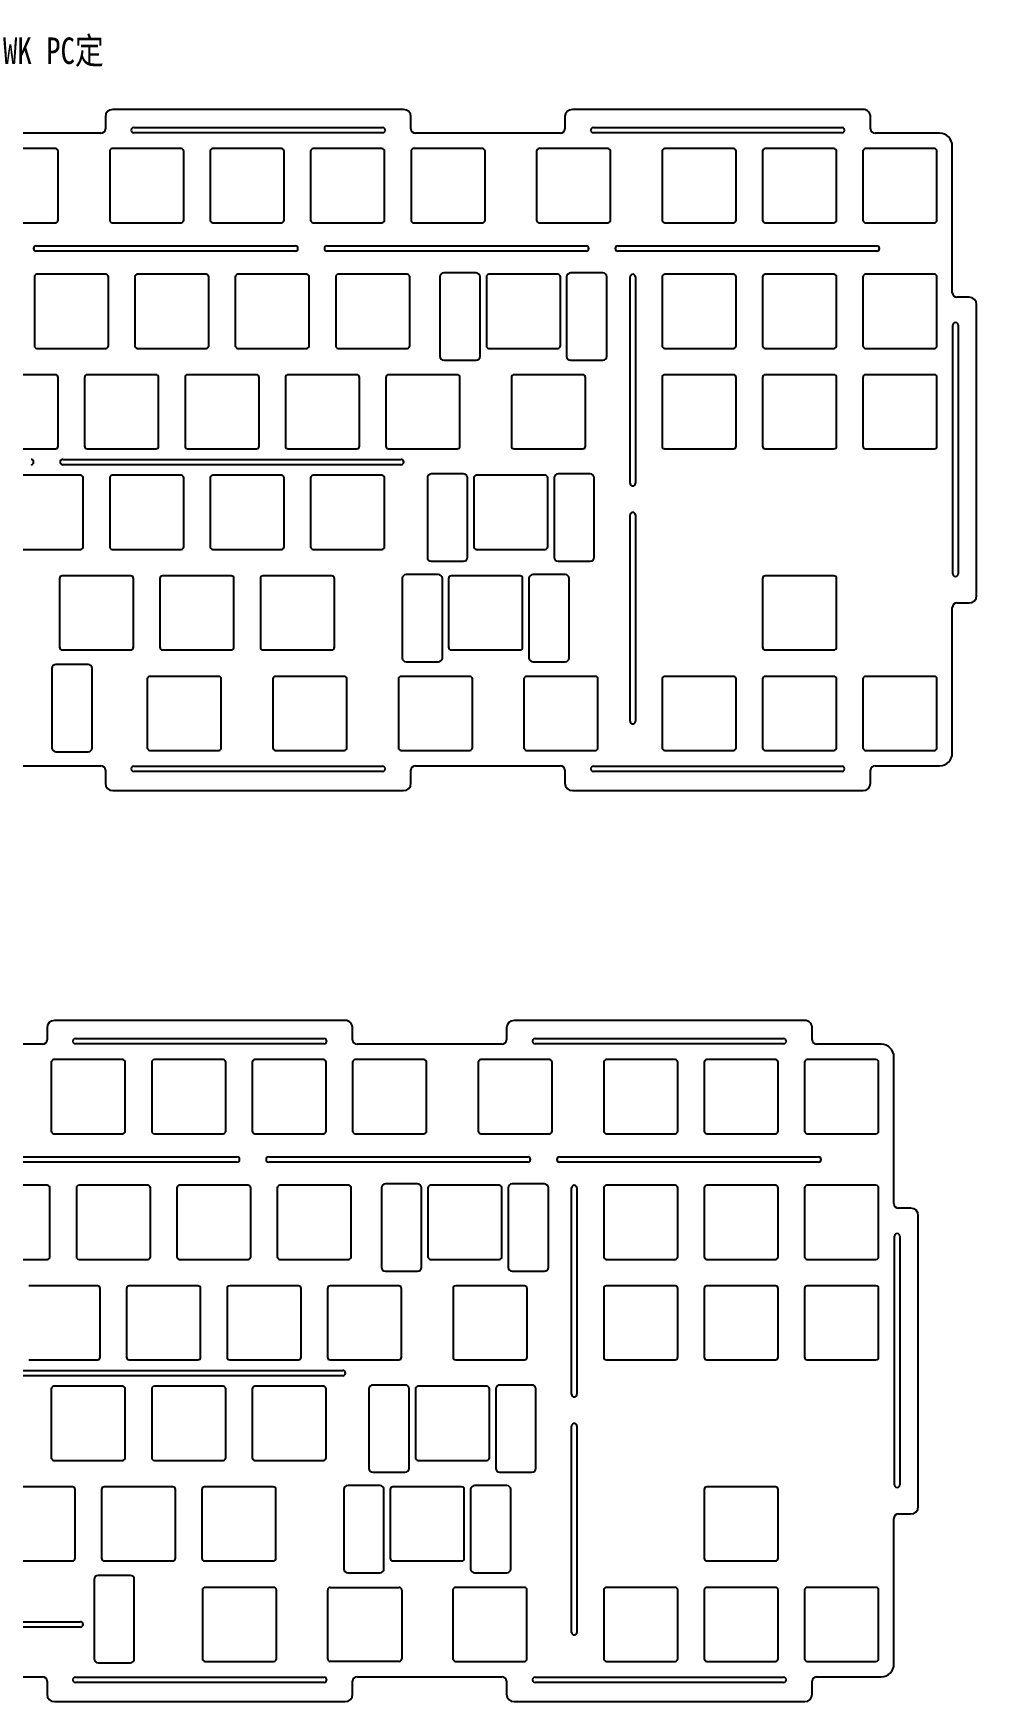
# Model space of a CAD drawing. Header units: inches. Extents: x 750 to 1517, y 67 to 386.
# Drawn here: x 1338.1 to 1516.5, y 70.4 to 385.7 of the extents above; entities that cross this region are included whole.
import ezdxf

# ---------------------------------------------------------------- set-up
doc = ezdxf.new("R2010")
doc.units = ezdxf.units.IN
doc.header["$LTSCALE"] = 1.21
doc.header["$MEASUREMENT"] = 0
doc.layers.get('0').update_dxf_attribs({"linetype": 'CONTINUOUS'})
doc.styles.get("Standard").update_dxf_attribs({"font": 'txt', "width": 0.8})

msp = doc.modelspace()

# ---------------------------------------------------------------- linework, layer by layer
at = {"color": 7, "linetype": 'Continuous'}
for p, q in [((1351.7, 369.96), (1351.7, 367.71)), ((1408.1, 371.36), (1353.1, 371.36)), ((1409.5, 367.71), (1409.5, 369.96)), ((1438.64, 369.96), (1438.64, 367.71)), ((1495.04, 371.36), (1440.04, 371.36)), ((1496.44, 367.71), (1496.44, 369.8)), ((1350.85, 366.86), (1325.42, 366.86)), ((1357.1, 367.96), (1404.1, 367.96)), ((1404.1, 366.96), (1357.1, 366.96)), ((1437.79, 366.86), (1410.35, 366.86)), ((1444.04, 367.96), (1491.04, 367.96)), ((1491.04, 366.96), (1444.04, 366.96)), ((1509.51, 366.86), (1497.29, 366.86)), ((1342.26, 363.96), (1329.26, 363.96)), ((1342.76, 350.46), (1342.76, 363.46)), ((1352.51, 363.46), (1352.51, 350.46)), ((1366.01, 363.96), (1353.01, 363.96)), ((1366.51, 350.46), (1366.51, 363.46)), ((1371.51, 363.46), (1371.51, 350.46)), ((1385.01, 363.96), (1372.01, 363.96)), ((1385.51, 350.46), (1385.51, 363.46)), ((1390.51, 363.46), (1390.51, 350.46)), ((1404.01, 363.96), (1391.01, 363.96)), ((1404.51, 350.46), (1404.51, 363.46)), ((1409.51, 363.46), (1409.51, 350.46)), ((1423.01, 363.96), (1410.01, 363.96)), ((1423.51, 350.46), (1423.51, 363.46)), ((1433.26, 363.46), (1433.26, 350.46)), ((1446.76, 363.96), (1433.76, 363.96)), ((1447.26, 350.46), (1447.26, 363.46)), ((1457.01, 363.46), (1457.01, 350.46)), ((1470.51, 363.96), (1457.51, 363.96)), ((1471.01, 350.46), (1471.01, 363.46)), ((1476.01, 363.46), (1476.01, 350.46)), ((1489.51, 363.96), (1476.51, 363.96)), ((1490.01, 350.46), (1490.01, 363.46)), ((1495.01, 363.46), (1495.01, 350.46)), ((1508.51, 363.96), (1495.51, 363.96)), ((1509.01, 350.46), (1509.01, 363.46)), ((1511.91, 336.73), (1511.91, 364.46)), ((1329.26, 349.96), (1342.26, 349.96)), ((1353.01, 349.96), (1366.01, 349.96)), ((1372.01, 349.96), (1385.01, 349.96)), ((1391.01, 349.96), (1404.01, 349.96)), ((1410.01, 349.96), (1423.01, 349.96)), ((1433.76, 349.96), (1446.76, 349.96)), ((1457.51, 349.96), (1470.51, 349.96)), ((1476.51, 349.96), (1489.51, 349.96)), ((1495.51, 349.96), (1508.51, 349.96)), ((1338.63, 345.58), (1387.63, 345.58)), ((1387.63, 344.58), (1338.63, 344.58)), ((1393.63, 345.58), (1442.63, 345.58)), ((1442.63, 344.58), (1393.63, 344.58)), ((1448.63, 345.58), (1497.63, 345.58)), ((1497.63, 344.58), (1448.63, 344.58)), ((1338.26, 339.71), (1338.26, 326.71)), ((1351.76, 340.21), (1338.76, 340.21)), ((1352.26, 326.71), (1352.26, 339.71)), ((1357.26, 339.71), (1357.26, 326.71)), ((1370.76, 340.21), (1357.76, 340.21)), ((1371.26, 326.71), (1371.26, 339.71)), ((1376.26, 339.71), (1376.26, 326.71)), ((1389.76, 340.21), (1376.76, 340.21)), ((1390.26, 326.71), (1390.26, 339.71)), ((1395.26, 339.71), (1395.26, 326.71)), ((1408.76, 340.21), (1395.76, 340.21)), ((1409.26, 326.71), (1409.26, 339.71)), ((1414.97, 339.71), (1414.97, 324.71)), ((1421.82, 340.46), (1415.72, 340.46)), ((1422.57, 324.71), (1422.57, 339.71)), ((1423.76, 339.71), (1423.76, 326.71)), ((1437.26, 340.21), (1424.26, 340.21)), ((1437.76, 326.71), (1437.76, 339.71)), ((1438.94, 339.71), (1438.94, 324.71)), ((1445.79, 340.46), (1439.69, 340.46)), ((1446.54, 324.71), (1446.54, 339.71)), ((1450.95, 300.71), (1450.95, 339.71)), ((1451.95, 339.71), (1451.95, 300.71)), ((1457.01, 339.71), (1457.01, 326.71)), ((1470.51, 340.21), (1457.51, 340.21)), ((1471.01, 326.71), (1471.01, 339.71)), ((1476.01, 339.71), (1476.01, 326.71)), ((1489.51, 340.21), (1476.51, 340.21)), ((1490.01, 326.71), (1490.01, 339.71)), ((1495.01, 339.71), (1495.01, 326.71)), ((1508.51, 340.21), (1495.51, 340.21)), ((1509.01, 326.71), (1509.01, 339.71)), ((1515.11, 335.88), (1512.76, 335.88)), ((1516.51, 279.48), (1516.51, 334.48)), ((1512.01, 283.58), (1512.01, 330.58)), ((1513.01, 330.58), (1513.01, 283.58)), ((1338.76, 326.21), (1351.76, 326.21)), ((1357.76, 326.21), (1370.76, 326.21)), ((1376.76, 326.21), (1389.76, 326.21)), ((1395.76, 326.21), (1408.76, 326.21)), ((1424.26, 326.21), (1437.26, 326.21)), ((1457.51, 326.21), (1470.51, 326.21)), ((1476.51, 326.21), (1489.51, 326.21)), ((1495.51, 326.21), (1508.51, 326.21)), ((1415.72, 323.96), (1421.82, 323.96)), ((1439.69, 323.96), (1445.79, 323.96)), ((1342.26, 321.21), (1329.26, 321.21)), ((1342.76, 307.71), (1342.76, 320.71)), ((1347.76, 320.71), (1347.76, 307.71)), ((1361.26, 321.21), (1348.26, 321.21)), ((1361.76, 307.71), (1361.76, 320.71)), ((1366.76, 320.71), (1366.76, 307.71)), ((1380.26, 321.21), (1367.26, 321.21)), ((1380.76, 307.71), (1380.76, 320.71)), ((1385.76, 320.71), (1385.76, 307.71)), ((1399.26, 321.21), (1386.26, 321.21)), ((1399.76, 307.71), (1399.76, 320.71)), ((1404.76, 320.71), (1404.76, 307.71)), ((1418.26, 321.21), (1405.26, 321.21)), ((1418.76, 307.71), (1418.76, 320.71)), ((1428.51, 320.71), (1428.51, 307.71)), ((1442.01, 321.21), (1429.01, 321.21)), ((1442.51, 307.71), (1442.51, 320.71)), ((1457.01, 320.71), (1457.01, 307.71)), ((1470.51, 321.21), (1457.51, 321.21)), ((1471.01, 307.71), (1471.01, 320.71)), ((1476.01, 320.71), (1476.01, 307.71)), ((1489.51, 321.21), (1476.51, 321.21)), ((1490.01, 307.71), (1490.01, 320.71)), ((1495.01, 320.71), (1495.01, 307.71)), ((1508.51, 321.21), (1495.51, 321.21)), ((1509.01, 307.71), (1509.01, 320.71)), ((1329.26, 307.21), (1342.26, 307.21)), ((1348.26, 307.21), (1361.26, 307.21)), ((1367.26, 307.21), (1380.26, 307.21)), ((1386.26, 307.21), (1399.26, 307.21)), ((1405.26, 307.21), (1418.26, 307.21)), ((1429.01, 307.21), (1442.01, 307.21)), ((1457.51, 307.21), (1470.51, 307.21)), ((1476.51, 307.21), (1489.51, 307.21)), ((1495.51, 307.21), (1508.51, 307.21)), ((1343.63, 305.21), (1407.63, 305.21)), ((1407.63, 304.21), (1343.63, 304.21)), ((1347.01, 302.21), (1334.01, 302.21)), ((1347.51, 288.71), (1347.51, 301.71)), ((1352.51, 301.71), (1352.51, 288.71)), ((1366.01, 302.21), (1353.01, 302.21)), ((1366.51, 288.71), (1366.51, 301.71)), ((1371.51, 301.71), (1371.51, 288.71)), ((1385.01, 302.21), (1372.01, 302.21)), ((1385.51, 288.71), (1385.51, 301.71)), ((1390.51, 301.71), (1390.51, 288.71)), ((1404.01, 302.21), (1391.01, 302.21)), ((1404.51, 288.71), (1404.51, 301.71)), ((1412.6, 301.71), (1412.6, 286.71)), ((1419.45, 302.46), (1413.35, 302.46)), ((1420.2, 286.71), (1420.2, 301.71)), ((1421.38, 301.71), (1421.38, 288.71)), ((1434.88, 302.21), (1421.88, 302.21)), ((1435.38, 288.71), (1435.38, 301.71)), ((1436.57, 301.71), (1436.57, 286.71)), ((1443.42, 302.46), (1437.32, 302.46)), ((1444.17, 286.71), (1444.17, 301.71)), ((1450.95, 255.71), (1450.95, 294.71)), ((1451.95, 294.71), (1451.95, 255.71)), ((1334.01, 288.21), (1347.01, 288.21)), ((1353.01, 288.21), (1366.01, 288.21)), ((1372.01, 288.21), (1385.01, 288.21)), ((1391.01, 288.21), (1404.01, 288.21)), ((1421.88, 288.21), (1434.88, 288.21)), ((1413.35, 285.96), (1419.45, 285.96)), ((1437.32, 285.96), (1443.42, 285.96)), ((1343.01, 282.71), (1343.01, 269.71)), ((1356.51, 283.21), (1343.51, 283.21)), ((1357.01, 269.71), (1357.01, 282.71)), ((1362.01, 282.71), (1362.01, 269.71)), ((1375.51, 283.21), (1362.51, 283.21)), ((1376.01, 269.71), (1376.01, 282.71)), ((1381.01, 282.71), (1381.01, 269.71)), ((1394.51, 283.21), (1381.51, 283.21)), ((1395.01, 269.71), (1395.01, 282.71)), ((1407.85, 282.71), (1407.85, 267.71)), ((1414.7, 283.46), (1408.6, 283.46)), ((1415.45, 267.71), (1415.45, 282.71)), ((1416.63, 282.71), (1416.63, 269.71)), ((1430.13, 283.21), (1417.13, 283.21)), ((1430.63, 269.71), (1430.63, 282.71)), ((1431.82, 282.71), (1431.82, 267.71)), ((1438.67, 283.46), (1432.57, 283.46)), ((1439.42, 267.71), (1439.42, 282.71)), ((1476.01, 282.71), (1476.01, 269.71)), ((1489.51, 283.21), (1476.51, 283.21)), ((1490.01, 269.71), (1490.01, 282.71)), ((1512.76, 278.08), (1515.11, 278.08)), ((1511.91, 249.71), (1511.91, 277.23)), ((1343.51, 269.21), (1356.51, 269.21)), ((1362.51, 269.21), (1375.51, 269.21)), ((1381.51, 269.21), (1394.51, 269.21)), ((1417.13, 269.21), (1430.13, 269.21)), ((1476.51, 269.21), (1489.51, 269.21)), ((1341.59, 265.7), (1341.59, 250.7)), ((1348.44, 266.45), (1342.34, 266.45)), ((1349.19, 250.7), (1349.19, 265.7)), ((1408.6, 266.96), (1414.7, 266.96)), ((1432.57, 266.96), (1438.67, 266.96)), ((1359.63, 263.71), (1359.63, 250.71)), ((1373.13, 264.21), (1360.13, 264.21)), ((1373.63, 250.71), (1373.63, 263.71)), ((1383.38, 263.71), (1383.38, 250.71)), ((1396.88, 264.21), (1383.88, 264.21)), ((1397.38, 250.71), (1397.38, 263.71)), ((1407.13, 263.71), (1407.13, 250.71)), ((1420.63, 264.21), (1407.63, 264.21)), ((1421.13, 250.71), (1421.13, 263.71)), ((1430.88, 263.71), (1430.88, 250.71)), ((1444.38, 264.21), (1431.38, 264.21)), ((1444.88, 250.71), (1444.88, 263.71)), ((1457.01, 263.71), (1457.01, 250.71)), ((1470.51, 264.21), (1457.51, 264.21)), ((1471.01, 250.71), (1471.01, 263.71)), ((1476.01, 263.71), (1476.01, 250.71)), ((1489.51, 264.21), (1476.51, 264.21)), ((1490.01, 250.71), (1490.01, 263.71)), ((1495.01, 263.71), (1495.01, 250.71)), ((1508.51, 264.21), (1495.51, 264.21)), ((1509.01, 250.71), (1509.01, 263.71)), ((1342.34, 249.95), (1348.44, 249.95)), ((1360.13, 250.21), (1373.13, 250.21)), ((1383.88, 250.21), (1396.88, 250.21)), ((1407.63, 250.21), (1420.63, 250.21)), ((1431.38, 250.21), (1444.38, 250.21)), ((1457.51, 250.21), (1470.51, 250.21)), ((1476.51, 250.21), (1489.51, 250.21)), ((1495.51, 250.21), (1508.51, 250.21)), ((1325.42, 247.31), (1350.85, 247.31)), ((1351.7, 246.46), (1351.7, 244.01)), ((1357.1, 247.21), (1404.1, 247.21)), ((1404.1, 246.21), (1357.1, 246.21)), ((1409.5, 244.01), (1409.5, 246.46)), ((1410.35, 247.31), (1437.79, 247.31)), ((1438.64, 246.46), (1438.64, 244.01)), ((1444.04, 247.21), (1491.04, 247.21)), ((1491.04, 246.21), (1444.04, 246.21)), ((1496.44, 244.01), (1496.44, 246.46)), ((1497.29, 247.31), (1509.51, 247.31)), ((1353.1, 242.61), (1408.1, 242.61)), ((1440.04, 242.61), (1495.04, 242.61)), ((1397.06, 199.16), (1342.06, 199.16)), ((1484, 199.16), (1429, 199.16)), ((1340.66, 197.76), (1340.66, 195.51)), ((1346.06, 195.76), (1393.06, 195.76)), ((1398.45, 195.51), (1398.45, 197.61)), ((1427.6, 197.76), (1427.6, 195.51)), ((1433, 195.76), (1480, 195.76)), ((1485.39, 195.51), (1485.39, 197.61)), ((1339.81, 194.66), (1314.37, 194.66)), ((1393.06, 194.76), (1346.06, 194.76)), ((1426.75, 194.66), (1399.3, 194.66)), ((1480, 194.76), (1433, 194.76)), ((1498.47, 194.66), (1486.24, 194.66)), ((1341.46, 191.26), (1341.46, 178.26)), ((1354.96, 191.76), (1341.96, 191.76)), ((1355.46, 178.26), (1355.46, 191.26)), ((1360.46, 191.26), (1360.46, 178.26)), ((1373.96, 191.76), (1360.96, 191.76)), ((1374.46, 178.26), (1374.46, 191.26)), ((1379.46, 191.26), (1379.46, 178.26)), ((1392.96, 191.76), (1379.96, 191.76)), ((1393.46, 178.26), (1393.46, 191.26)), ((1398.46, 191.26), (1398.46, 178.26)), ((1411.96, 191.76), (1398.96, 191.76)), ((1412.46, 178.26), (1412.46, 191.26)), ((1422.21, 191.26), (1422.21, 178.26)), ((1435.71, 191.76), (1422.71, 191.76)), ((1436.21, 178.26), (1436.21, 191.26)), ((1445.97, 191.26), (1445.97, 178.26)), ((1459.47, 191.76), (1446.47, 191.76)), ((1459.97, 178.26), (1459.97, 191.26)), ((1464.97, 191.26), (1464.97, 178.26)), ((1478.47, 191.76), (1465.47, 191.76)), ((1478.97, 178.26), (1478.97, 191.26)), ((1483.97, 191.26), (1483.97, 178.26)), ((1497.47, 191.76), (1484.47, 191.76)), ((1497.97, 178.26), (1497.97, 191.26)), ((1500.87, 164.54), (1500.87, 192.26)), ((1341.96, 177.76), (1354.96, 177.76)), ((1360.96, 177.76), (1373.96, 177.76)), ((1379.96, 177.76), (1392.96, 177.76)), ((1398.96, 177.76), (1411.96, 177.76)), ((1422.71, 177.76), (1435.71, 177.76)), ((1446.47, 177.76), (1459.47, 177.76)), ((1465.47, 177.76), (1478.47, 177.76)), ((1484.47, 177.76), (1497.47, 177.76)), ((1327.59, 173.39), (1376.59, 173.39)), ((1376.59, 172.39), (1327.59, 172.39)), ((1382.59, 173.39), (1431.59, 173.39)), ((1431.59, 172.39), (1382.59, 172.39)), ((1437.59, 173.39), (1486.59, 173.39)), ((1486.59, 172.39), (1437.59, 172.39)), ((1340.71, 168.01), (1327.71, 168.01)), ((1341.21, 154.51), (1341.21, 167.51)), ((1346.21, 167.51), (1346.21, 154.51)), ((1359.71, 168.01), (1346.71, 168.01)), ((1360.21, 154.51), (1360.21, 167.51)), ((1365.21, 167.51), (1365.21, 154.51)), ((1378.71, 168.01), (1365.71, 168.01)), ((1379.21, 154.51), (1379.21, 167.51)), ((1384.21, 167.51), (1384.21, 154.51)), ((1397.71, 168.01), (1384.71, 168.01)), ((1398.21, 154.51), (1398.21, 167.51)), ((1403.92, 167.51), (1403.92, 152.51)), ((1410.77, 168.26), (1404.67, 168.26)), ((1411.52, 152.51), (1411.52, 167.51)), ((1412.71, 167.51), (1412.71, 154.51)), ((1426.21, 168.01), (1413.21, 168.01)), ((1426.71, 154.51), (1426.71, 167.51)), ((1427.9, 167.51), (1427.9, 152.51)), ((1434.75, 168.26), (1428.65, 168.26)), ((1435.5, 152.51), (1435.5, 167.51)), ((1439.9, 128.51), (1439.9, 167.51)), ((1440.9, 167.51), (1440.9, 128.51)), ((1445.97, 167.51), (1445.97, 154.51)), ((1459.47, 168.01), (1446.47, 168.01)), ((1459.97, 154.51), (1459.97, 167.51)), ((1464.97, 167.51), (1464.97, 154.51)), ((1478.47, 168.01), (1465.47, 168.01)), ((1478.97, 154.51), (1478.97, 167.51)), ((1483.97, 167.51), (1483.97, 154.51)), ((1497.47, 168.01), (1484.47, 168.01)), ((1497.97, 154.51), (1497.97, 167.51)), ((1504.07, 163.69), (1501.72, 163.69)), ((1505.47, 107.29), (1505.47, 162.29)), ((1500.97, 111.39), (1500.97, 158.39)), ((1501.97, 158.39), (1501.97, 111.39)), ((1327.71, 154.01), (1340.71, 154.01)), ((1346.71, 154.01), (1359.71, 154.01)), ((1365.71, 154.01), (1378.71, 154.01)), ((1384.71, 154.01), (1397.71, 154.01)), ((1404.67, 151.76), (1410.77, 151.76)), ((1413.21, 154.01), (1426.21, 154.01)), ((1428.65, 151.76), (1434.75, 151.76)), ((1446.47, 154.01), (1459.47, 154.01)), ((1465.47, 154.01), (1478.47, 154.01)), ((1484.47, 154.01), (1497.47, 154.01)), ((1350.21, 149.01), (1337.21, 149.01)), ((1350.71, 135.51), (1350.71, 148.51)), ((1355.71, 148.51), (1355.71, 135.51)), ((1369.21, 149.01), (1356.21, 149.01)), ((1369.71, 135.51), (1369.71, 148.51)), ((1374.71, 148.51), (1374.71, 135.51)), ((1388.21, 149.01), (1375.21, 149.01)), ((1388.71, 135.51), (1388.71, 148.51)), ((1393.71, 148.51), (1393.71, 135.51)), ((1407.21, 149.01), (1394.21, 149.01)), ((1407.71, 135.51), (1407.71, 148.51)), ((1417.46, 148.51), (1417.46, 135.51)), ((1430.96, 149.01), (1417.96, 149.01)), ((1431.46, 135.51), (1431.46, 148.51)), ((1445.97, 148.51), (1445.97, 135.51)), ((1459.47, 149.01), (1446.47, 149.01)), ((1459.97, 135.51), (1459.97, 148.51)), ((1464.97, 148.51), (1464.97, 135.51)), ((1478.47, 149.01), (1465.47, 149.01)), ((1478.97, 135.51), (1478.97, 148.51)), ((1483.97, 148.51), (1483.97, 135.51)), ((1497.47, 149.01), (1484.47, 149.01)), ((1497.97, 135.51), (1497.97, 148.51)), ((1332.59, 133.01), (1396.59, 133.01)), ((1337.21, 135.01), (1350.21, 135.01)), ((1356.21, 135.01), (1369.21, 135.01)), ((1375.21, 135.01), (1388.21, 135.01)), ((1394.21, 135.01), (1407.21, 135.01)), ((1417.96, 135.01), (1430.96, 135.01)), ((1446.47, 135.01), (1459.47, 135.01)), ((1465.47, 135.01), (1478.47, 135.01)), ((1484.47, 135.01), (1497.47, 135.01)), ((1396.59, 132.01), (1332.59, 132.01)), ((1341.46, 129.51), (1341.46, 116.51)), ((1354.96, 130.01), (1341.96, 130.01)), ((1355.46, 116.51), (1355.46, 129.51)), ((1360.46, 129.51), (1360.46, 116.51)), ((1373.96, 130.01), (1360.96, 130.01)), ((1374.46, 116.51), (1374.46, 129.51)), ((1379.46, 129.51), (1379.46, 116.51)), ((1392.96, 130.01), (1379.96, 130.01)), ((1393.46, 116.51), (1393.46, 129.51)), ((1401.55, 129.51), (1401.55, 114.51)), ((1408.4, 130.26), (1402.3, 130.26)), ((1409.15, 114.51), (1409.15, 129.51)), ((1410.34, 129.51), (1410.34, 116.51)), ((1423.84, 130.01), (1410.84, 130.01)), ((1424.34, 116.51), (1424.34, 129.51)), ((1425.53, 129.51), (1425.53, 114.51)), ((1432.38, 130.26), (1426.28, 130.26)), ((1433.13, 114.51), (1433.13, 129.51)), ((1439.9, 83.51), (1439.9, 122.51)), ((1440.9, 122.51), (1440.9, 83.51)), ((1341.96, 116.01), (1354.96, 116.01)), ((1360.96, 116.01), (1373.96, 116.01)), ((1379.96, 116.01), (1392.96, 116.01)), ((1402.3, 113.76), (1408.4, 113.76)), ((1410.84, 116.01), (1423.84, 116.01)), ((1426.28, 113.76), (1432.38, 113.76)), ((1345.46, 111.01), (1332.46, 111.01)), ((1345.96, 97.51), (1345.96, 110.51)), ((1350.96, 110.51), (1350.96, 97.51)), ((1364.46, 111.01), (1351.46, 111.01)), ((1364.96, 97.51), (1364.96, 110.51)), ((1369.96, 110.51), (1369.96, 97.51)), ((1383.46, 111.01), (1370.46, 111.01)), ((1383.96, 97.51), (1383.96, 110.51)), ((1396.8, 110.51), (1396.8, 95.51)), ((1403.65, 111.26), (1397.55, 111.26)), ((1404.4, 95.51), (1404.4, 110.51)), ((1405.59, 110.51), (1405.59, 97.51)), ((1419.09, 111.01), (1406.09, 111.01)), ((1419.59, 97.51), (1419.59, 110.51)), ((1420.78, 110.51), (1420.78, 95.51)), ((1427.63, 111.26), (1421.53, 111.26)), ((1428.38, 95.51), (1428.38, 110.51)), ((1464.97, 110.51), (1464.97, 97.51)), ((1478.47, 111.01), (1465.47, 111.01)), ((1478.97, 97.51), (1478.97, 110.51)), ((1500.87, 77.51), (1500.87, 105.04)), ((1501.72, 105.89), (1504.07, 105.89)), ((1332.46, 97.01), (1345.46, 97.01)), ((1351.46, 97.01), (1364.46, 97.01)), ((1370.46, 97.01), (1383.46, 97.01)), ((1397.55, 94.76), (1403.65, 94.76)), ((1406.09, 97.01), (1419.09, 97.01)), ((1421.53, 94.76), (1427.63, 94.76)), ((1465.47, 97.01), (1478.47, 97.01)), ((1349.57, 93.51), (1349.57, 78.51)), ((1356.42, 94.26), (1350.32, 94.26)), ((1357.17, 78.51), (1357.17, 93.51)), ((1370.05, 91.51), (1370.05, 78.51)), ((1383.55, 92.01), (1370.55, 92.01)), ((1384.05, 78.51), (1384.05, 91.51)), ((1393.75, 78.51), (1393.75, 91.51)), ((1394.25, 92.01), (1407.25, 92.01)), ((1407.75, 91.51), (1407.75, 78.51)), ((1417.45, 91.51), (1417.45, 78.51)), ((1430.95, 92.01), (1417.95, 92.01)), ((1431.45, 78.51), (1431.45, 91.51)), ((1445.97, 91.51), (1445.97, 78.51)), ((1459.47, 92.01), (1446.47, 92.01)), ((1459.97, 78.51), (1459.97, 91.51)), ((1464.97, 91.51), (1464.97, 78.51)), ((1478.47, 92.01), (1465.47, 92.01)), ((1478.97, 78.51), (1478.97, 91.51)), ((1483.97, 91.51), (1483.97, 78.51)), ((1497.47, 92.01), (1484.47, 92.01)), ((1497.97, 78.51), (1497.97, 91.51)), ((1305.6, 85.51), (1346.97, 85.51)), ((1346.97, 84.51), (1305.6, 84.51)), ((1350.32, 77.76), (1356.42, 77.76)), ((1370.55, 78.01), (1383.55, 78.01)), ((1407.25, 78.01), (1394.25, 78.01)), ((1417.95, 78.01), (1430.95, 78.01)), ((1446.47, 78.01), (1459.47, 78.01)), ((1465.47, 78.01), (1478.47, 78.01)), ((1484.47, 78.01), (1497.47, 78.01)), ((1314.37, 75.11), (1339.81, 75.11)), ((1340.66, 74.26), (1340.66, 71.81)), ((1346.06, 75.01), (1393.06, 75.01)), ((1393.06, 74.01), (1346.06, 74.01)), ((1398.46, 71.81), (1398.45, 74.26)), ((1399.3, 75.11), (1426.75, 75.11)), ((1427.6, 74.26), (1427.6, 71.81)), ((1433, 75.01), (1480, 75.01)), ((1480, 74.01), (1433, 74.01)), ((1485.4, 71.81), (1485.39, 74.26)), ((1486.24, 75.11), (1498.47, 75.11)), ((1342.06, 70.41), (1397.06, 70.41)), ((1429, 70.41), (1484, 70.41))]:
    msp.add_line(p, q, dxfattribs=at)
for centre, radius, start, end in [((1353.1, 369.96), 1.4, 90, 180), ((1408.1, 369.96), 1.4, 0, 90), ((1440.04, 369.96), 1.4, 90, 180), ((1495.04, 369.96), 1.4, 354.0098, 90), ((1350.85, 367.71), 0.85, 270, 0), ((1357.1, 367.46), 0.5, 90, 270.0244), ((1404.1, 367.46), 0.5, 269.9757, 90), ((1410.35, 367.71), 0.85, 180, 270), ((1437.79, 367.71), 0.85, 270, 0), ((1444.04, 367.46), 0.5, 90, 270.0183), ((1491.04, 367.46), 0.5, 269.9817, 90), ((1497.29, 367.71), 0.85, 180, 270), ((1509.51, 364.46), 2.4, 0, 90), ((1342.26, 363.46), 0.5, 0, 90), ((1353.01, 363.46), 0.5, 90, 180), ((1366.01, 363.46), 0.5, 0, 90), ((1372.01, 363.46), 0.5, 90, 180), ((1385.01, 363.46), 0.5, 0, 90), ((1391.01, 363.46), 0.5, 90, 180), ((1404.01, 363.46), 0.5, 0, 90), ((1410.01, 363.46), 0.5, 90, 180), ((1423.01, 363.46), 0.5, 0, 90), ((1433.76, 363.46), 0.5, 90, 180), ((1446.76, 363.46), 0.5, 0, 90), ((1457.51, 363.46), 0.5, 90, 180), ((1470.51, 363.46), 0.5, 0, 90), ((1476.51, 363.46), 0.5, 90, 180), ((1489.51, 363.46), 0.5, 0, 90), ((1495.51, 363.46), 0.5, 90, 180), ((1508.51, 363.46), 0.5, 0, 90), ((1342.26, 350.46), 0.5, 270, 0), ((1353.01, 350.46), 0.5, 180, 270), ((1366.01, 350.46), 0.5, 270, 0), ((1372.01, 350.46), 0.5, 180, 270), ((1385.01, 350.46), 0.5, 270, 0), ((1391.01, 350.46), 0.5, 180, 270), ((1404.01, 350.46), 0.5, 270, 0), ((1410.01, 350.46), 0.5, 180, 270), ((1423.01, 350.46), 0.5, 270, 0), ((1433.76, 350.46), 0.5, 180, 270), ((1446.76, 350.46), 0.5, 270, 0), ((1457.51, 350.46), 0.5, 180, 270), ((1470.51, 350.46), 0.5, 270, 0), ((1476.51, 350.46), 0.5, 180, 270), ((1489.51, 350.46), 0.5, 270, 0), ((1495.51, 350.46), 0.5, 180, 270), ((1508.51, 350.46), 0.5, 270, 0), ((1338.63, 345.08), 0.5, 90, 270), ((1387.63, 345.08), 0.5, 270, 90), ((1393.63, 345.08), 0.5, 90, 270), ((1442.63, 345.08), 0.5, 270, 90), ((1448.63, 345.08), 0.5, 90, 270), ((1497.63, 345.08), 0.5, 270, 90), ((1338.76, 339.71), 0.5, 90, 180), ((1351.76, 339.71), 0.5, 0, 90), ((1357.76, 339.71), 0.5, 90, 180), ((1370.76, 339.71), 0.5, 0, 90), ((1376.76, 339.71), 0.5, 90, 180), ((1389.76, 339.71), 0.5, 0, 90), ((1395.76, 339.71), 0.5, 90, 180), ((1408.76, 339.71), 0.5, 0, 90), ((1415.72, 339.71), 0.75, 90, 180), ((1421.82, 339.71), 0.75, 0, 90), ((1424.26, 339.71), 0.5, 90, 180), ((1437.26, 339.71), 0.5, 0, 90), ((1439.69, 339.71), 0.75, 90, 180), ((1445.79, 339.71), 0.75, 0, 90), ((1451.45, 339.71), 0.5, 0, 180), ((1457.51, 339.71), 0.5, 90, 180), ((1470.51, 339.71), 0.5, 0, 90), ((1476.51, 339.71), 0.5, 90, 180), ((1489.51, 339.71), 0.5, 0, 90), ((1495.51, 339.71), 0.5, 90, 180), ((1508.51, 339.71), 0.5, 0, 90), ((1512.76, 336.73), 0.85, 180, 270), ((1515.11, 334.48), 1.4, 0, 90), ((1512.51, 330.58), 0.5, 359.9696, 179.994), ((1338.76, 326.71), 0.5, 180, 270), ((1351.76, 326.71), 0.5, 270, 0), ((1357.76, 326.71), 0.5, 180, 270), ((1370.76, 326.71), 0.5, 270, 0), ((1376.76, 326.71), 0.5, 180, 270), ((1389.76, 326.71), 0.5, 270, 0), ((1395.76, 326.71), 0.5, 180, 270), ((1408.76, 326.71), 0.5, 270, 0), ((1424.26, 326.71), 0.5, 180, 270), ((1437.26, 326.71), 0.5, 270, 0), ((1457.51, 326.71), 0.5, 180, 270), ((1470.51, 326.71), 0.5, 270, 0), ((1476.51, 326.71), 0.5, 180, 270), ((1489.51, 326.71), 0.5, 270, 0), ((1495.51, 326.71), 0.5, 180, 270), ((1508.51, 326.71), 0.5, 270, 0), ((1415.72, 324.71), 0.75, 180, 270), ((1421.82, 324.71), 0.75, 270, 0), ((1439.69, 324.71), 0.75, 180, 270), ((1445.79, 324.71), 0.75, 270, 0), ((1342.26, 320.71), 0.5, 0, 90), ((1348.26, 320.71), 0.5, 90, 180), ((1361.26, 320.71), 0.5, 0, 90), ((1367.26, 320.71), 0.5, 90, 180), ((1380.26, 320.71), 0.5, 0, 90), ((1386.26, 320.71), 0.5, 90, 180), ((1399.26, 320.71), 0.5, 0, 90), ((1405.26, 320.71), 0.5, 90, 180), ((1418.26, 320.71), 0.5, 0, 90), ((1429.01, 320.71), 0.5, 90, 180), ((1442.01, 320.71), 0.5, 0, 90), ((1457.51, 320.71), 0.5, 90, 180), ((1470.51, 320.71), 0.5, 0, 90), ((1476.51, 320.71), 0.5, 90, 180), ((1489.51, 320.71), 0.5, 0, 90), ((1495.51, 320.71), 0.5, 90, 180), ((1508.51, 320.71), 0.5, 0, 90), ((1342.26, 307.71), 0.5, 270, 0), ((1348.26, 307.71), 0.5, 180, 270), ((1361.26, 307.71), 0.5, 270, 0), ((1367.26, 307.71), 0.5, 180, 270), ((1380.26, 307.71), 0.5, 270, 0), ((1386.26, 307.71), 0.5, 180, 270), ((1399.26, 307.71), 0.5, 270, 0), ((1405.26, 307.71), 0.5, 180, 270), ((1418.26, 307.71), 0.5, 270, 0), ((1429.01, 307.71), 0.5, 180, 270), ((1442.01, 307.71), 0.5, 270, 0), ((1457.51, 307.71), 0.5, 180, 270), ((1470.51, 307.71), 0.5, 270, 0), ((1476.51, 307.71), 0.5, 180, 270), ((1489.51, 307.71), 0.5, 270, 0), ((1495.51, 307.71), 0.5, 180, 270), ((1508.51, 307.71), 0.5, 270, 0), ((1337.63, 304.71), 0.5, 270, 90), ((1343.63, 304.71), 0.5, 90, 270), ((1407.63, 304.71), 0.5, 270, 90), ((1347.01, 301.71), 0.5, 0, 90), ((1353.01, 301.71), 0.5, 90, 180), ((1366.01, 301.71), 0.5, 0, 90), ((1372.01, 301.71), 0.5, 90, 180), ((1385.01, 301.71), 0.5, 0, 90), ((1391.01, 301.71), 0.5, 90, 180), ((1404.01, 301.71), 0.5, 0, 90), ((1413.35, 301.71), 0.75, 90, 180), ((1419.45, 301.71), 0.75, 0, 90), ((1421.88, 301.71), 0.5, 90, 180), ((1434.88, 301.71), 0.5, 0, 90), ((1437.32, 301.71), 0.75, 90, 180), ((1443.42, 301.71), 0.75, 0, 90), ((1451.45, 300.71), 0.5, 180, 0), ((1451.45, 294.71), 0.5, 0, 180), ((1347.01, 288.71), 0.5, 270, 0), ((1353.01, 288.71), 0.5, 180, 270), ((1366.01, 288.71), 0.5, 270, 0), ((1372.01, 288.71), 0.5, 180, 270), ((1385.01, 288.71), 0.5, 270, 0), ((1391.01, 288.71), 0.5, 180, 270), ((1404.01, 288.71), 0.5, 270, 0), ((1421.88, 288.71), 0.5, 180, 270), ((1434.88, 288.71), 0.5, 270, 0), ((1413.35, 286.71), 0.75, 180, 270), ((1419.45, 286.71), 0.75, 270, 0), ((1437.32, 286.71), 0.75, 180, 270), ((1443.42, 286.71), 0.75, 270, 0), ((1343.51, 282.71), 0.5, 90, 180), ((1356.51, 282.71), 0.5, 0, 90), ((1362.51, 282.71), 0.5, 90, 180), ((1375.51, 282.71), 0.5, 0, 90), ((1381.51, 282.71), 0.5, 90, 180), ((1394.51, 282.71), 0.5, 0, 90), ((1408.6, 282.71), 0.75, 90, 180), ((1414.7, 282.71), 0.75, 0, 90), ((1417.13, 282.71), 0.5, 90, 180), ((1430.13, 282.71), 0.5, 0, 90), ((1432.57, 282.71), 0.75, 90, 180), ((1438.67, 282.71), 0.75, 0, 90), ((1476.51, 282.71), 0.5, 90, 180), ((1489.51, 282.71), 0.5, 0, 90), ((1512.51, 283.58), 0.5, 179.9696, 359.994), ((1512.76, 277.23), 0.85, 90, 180), ((1515.11, 279.48), 1.4, 270, 0), ((1343.51, 269.71), 0.5, 180, 270), ((1356.51, 269.71), 0.5, 270, 0), ((1362.51, 269.71), 0.5, 180, 270), ((1375.51, 269.71), 0.5, 270, 0), ((1381.51, 269.71), 0.5, 180, 270), ((1394.51, 269.71), 0.5, 270, 0), ((1417.13, 269.71), 0.5, 180, 270), ((1430.13, 269.71), 0.5, 270, 0), ((1476.51, 269.71), 0.5, 180, 270), ((1489.51, 269.71), 0.5, 270, 0), ((1342.34, 265.7), 0.75, 90, 180), ((1348.44, 265.7), 0.75, 0, 90), ((1408.6, 267.71), 0.75, 180, 270), ((1414.7, 267.71), 0.75, 270, 0), ((1432.57, 267.71), 0.75, 180, 270), ((1438.67, 267.71), 0.75, 270, 0), ((1360.13, 263.71), 0.5, 90, 180), ((1373.13, 263.71), 0.5, 0, 90), ((1383.88, 263.71), 0.5, 90, 180), ((1396.88, 263.71), 0.5, 0, 90), ((1407.63, 263.71), 0.5, 90, 180), ((1420.63, 263.71), 0.5, 0, 90), ((1431.38, 263.71), 0.5, 90, 180), ((1444.38, 263.71), 0.5, 0, 90), ((1457.51, 263.71), 0.5, 90, 180), ((1470.51, 263.71), 0.5, 0, 90), ((1476.51, 263.71), 0.5, 90, 180), ((1489.51, 263.71), 0.5, 0, 90), ((1495.51, 263.71), 0.5, 90, 180), ((1508.51, 263.71), 0.5, 0, 90), ((1451.45, 255.71), 0.5, 180, 0), ((1342.34, 250.7), 0.75, 180, 270), ((1348.44, 250.7), 0.75, 270, 0), ((1360.13, 250.71), 0.5, 180, 270), ((1373.13, 250.71), 0.5, 270, 0), ((1383.88, 250.71), 0.5, 180, 270), ((1396.88, 250.71), 0.5, 270, 0), ((1407.63, 250.71), 0.5, 180, 270), ((1420.63, 250.71), 0.5, 270, 0), ((1431.38, 250.71), 0.5, 180, 270), ((1444.38, 250.71), 0.5, 270, 0), ((1457.51, 250.71), 0.5, 180, 270), ((1470.51, 250.71), 0.5, 270, 0), ((1476.51, 250.71), 0.5, 180, 270), ((1489.51, 250.71), 0.5, 270, 0), ((1495.51, 250.71), 0.5, 180, 270), ((1508.51, 250.71), 0.5, 270, 0), ((1509.51, 249.71), 2.4, 270, 0), ((1350.85, 246.46), 0.85, 0, 90), ((1357.1, 246.71), 0.5, 90, 270.0244), ((1404.1, 246.71), 0.5, 269.9757, 90), ((1410.35, 246.46), 0.85, 90, 180), ((1437.79, 246.46), 0.85, 0, 90), ((1444.04, 246.71), 0.5, 90, 270.0183), ((1491.04, 246.71), 0.5, 269.9817, 90), ((1497.29, 246.46), 0.85, 90, 180), ((1353.1, 244.01), 1.4, 180, 270), ((1408.1, 244.01), 1.4, 270, 0), ((1440.04, 244.01), 1.4, 180, 270), ((1495.04, 244.01), 1.4, 270, 0), ((1342.06, 197.76), 1.4, 90, 180), ((1397.06, 197.76), 1.4, 353.8312, 90), ((1429, 197.76), 1.4, 90, 180), ((1484, 197.76), 1.4, 354.0081, 90.0081), ((1339.81, 195.51), 0.85, 270, 0), ((1346.06, 195.26), 0.5, 90.0303, 270.0508), ((1393.06, 195.26), 0.5, 269.9551, 89.9756), ((1399.3, 195.51), 0.85, 180, 270), ((1426.75, 195.51), 0.85, 270, 360), ((1433, 195.26), 0.5, 90.0303, 270.0406), ((1480, 195.26), 0.5, 269.9776, 89.9878), ((1486.24, 195.51), 0.85, 180, 270), ((1498.47, 192.26), 2.4, 0, 90), ((1341.96, 191.26), 0.5, 90, 180), ((1354.96, 191.26), 0.5, 0, 90), ((1360.96, 191.26), 0.5, 90, 180), ((1373.96, 191.26), 0.5, 0, 90), ((1379.96, 191.26), 0.5, 90, 180), ((1392.96, 191.26), 0.5, 0, 90), ((1398.96, 191.26), 0.5, 90, 180), ((1411.96, 191.26), 0.5, 0, 90), ((1422.71, 191.26), 0.5, 90, 180), ((1435.71, 191.26), 0.5, 0, 90), ((1446.47, 191.26), 0.5, 90, 180), ((1459.47, 191.26), 0.5, 0, 90), ((1465.47, 191.26), 0.5, 90, 180), ((1478.47, 191.26), 0.5, 0, 90), ((1484.47, 191.26), 0.5, 90, 180), ((1497.47, 191.26), 0.5, 0, 90), ((1341.96, 178.26), 0.5, 180, 270), ((1354.96, 178.26), 0.5, 270, 0), ((1360.96, 178.26), 0.5, 180, 270), ((1373.96, 178.26), 0.5, 270, 0), ((1379.96, 178.26), 0.5, 180, 270), ((1392.96, 178.26), 0.5, 270, 0), ((1398.96, 178.26), 0.5, 180, 270), ((1411.96, 178.26), 0.5, 270, 0), ((1422.71, 178.26), 0.5, 180, 270), ((1435.71, 178.26), 0.5, 270, 0), ((1446.47, 178.26), 0.5, 180, 270), ((1459.47, 178.26), 0.5, 270, 0), ((1465.47, 178.26), 0.5, 180, 270), ((1478.47, 178.26), 0.5, 270, 0), ((1484.47, 178.26), 0.5, 180, 270), ((1497.47, 178.26), 0.5, 270, 0), ((1376.59, 172.89), 0.5, 270, 90), ((1382.59, 172.89), 0.5, 90, 270), ((1431.59, 172.89), 0.5, 270, 90), ((1437.59, 172.89), 0.5, 90, 270), ((1486.59, 172.89), 0.5, 270, 90), ((1340.71, 167.51), 0.5, 0, 90), ((1346.71, 167.51), 0.5, 90, 180), ((1359.71, 167.51), 0.5, 0, 90), ((1365.71, 167.51), 0.5, 90, 180), ((1378.71, 167.51), 0.5, 0, 90), ((1384.71, 167.51), 0.5, 90, 180), ((1397.71, 167.51), 0.5, 0, 90), ((1404.67, 167.51), 0.75, 90, 180), ((1410.77, 167.51), 0.75, 0, 90), ((1413.21, 167.51), 0.5, 90, 180), ((1426.21, 167.51), 0.5, 0, 90), ((1428.65, 167.51), 0.75, 90, 180), ((1434.75, 167.51), 0.75, 0, 90), ((1440.4, 167.51), 0.5, 0, 180), ((1446.47, 167.51), 0.5, 90, 180), ((1459.47, 167.51), 0.5, 0, 90), ((1465.47, 167.51), 0.5, 90, 180), ((1478.47, 167.51), 0.5, 0, 90), ((1484.47, 167.51), 0.5, 90, 180), ((1497.47, 167.51), 0.5, 0, 90), ((1501.72, 164.54), 0.85, 180, 270), ((1504.07, 162.29), 1.4, 0, 90), ((1501.47, 158.39), 0.5, 359.9411, 179.9616), ((1340.71, 154.51), 0.5, 270, 0), ((1346.71, 154.51), 0.5, 180, 270), ((1359.71, 154.51), 0.5, 270, 0), ((1365.71, 154.51), 0.5, 180, 270), ((1378.71, 154.51), 0.5, 270, 0), ((1384.71, 154.51), 0.5, 180, 270), ((1397.71, 154.51), 0.5, 270, 0), ((1404.67, 152.51), 0.75, 180, 270), ((1410.77, 152.51), 0.75, 270, 0), ((1413.21, 154.51), 0.5, 180, 270), ((1426.21, 154.51), 0.5, 270, 0), ((1428.65, 152.51), 0.75, 180, 270), ((1434.75, 152.51), 0.75, 270, 0), ((1446.47, 154.51), 0.5, 180, 270), ((1459.47, 154.51), 0.5, 270, 0), ((1465.47, 154.51), 0.5, 180, 270), ((1478.47, 154.51), 0.5, 270, 0), ((1484.47, 154.51), 0.5, 180, 270), ((1497.47, 154.51), 0.5, 270, 0), ((1350.21, 148.51), 0.5, 0, 90), ((1356.21, 148.51), 0.5, 90, 180), ((1369.21, 148.51), 0.5, 0, 90), ((1375.21, 148.51), 0.5, 90, 180), ((1388.21, 148.51), 0.5, 0, 90), ((1394.21, 148.51), 0.5, 90, 180), ((1407.21, 148.51), 0.5, 0, 90), ((1417.96, 148.51), 0.5, 90, 180), ((1430.96, 148.51), 0.5, 0, 90), ((1446.47, 148.51), 0.5, 90, 180), ((1459.47, 148.51), 0.5, 0, 90), ((1465.47, 148.51), 0.5, 90, 180), ((1478.47, 148.51), 0.5, 0, 90), ((1484.47, 148.51), 0.5, 90, 180), ((1497.47, 148.51), 0.5, 0, 90), ((1350.21, 135.51), 0.5, 270, 0), ((1356.21, 135.51), 0.5, 180, 270), ((1369.21, 135.51), 0.5, 270, 0), ((1375.21, 135.51), 0.5, 180, 270), ((1388.21, 135.51), 0.5, 270, 0), ((1394.21, 135.51), 0.5, 180, 270), ((1396.59, 132.51), 0.5, 270, 90), ((1407.21, 135.51), 0.5, 270, 0), ((1417.96, 135.51), 0.5, 180, 270), ((1430.96, 135.51), 0.5, 270, 0), ((1446.47, 135.51), 0.5, 180, 270), ((1459.47, 135.51), 0.5, 270, 0), ((1465.47, 135.51), 0.5, 180, 270), ((1478.47, 135.51), 0.5, 270, 0), ((1484.47, 135.51), 0.5, 180, 270), ((1497.47, 135.51), 0.5, 270, 0), ((1341.96, 129.51), 0.5, 90, 180), ((1354.96, 129.51), 0.5, 0, 90), ((1360.96, 129.51), 0.5, 90, 180), ((1373.96, 129.51), 0.5, 0, 90), ((1379.96, 129.51), 0.5, 90, 180), ((1392.96, 129.51), 0.5, 0, 90), ((1402.3, 129.51), 0.75, 90, 180), ((1408.4, 129.51), 0.75, 0, 90), ((1410.84, 129.51), 0.5, 90, 180), ((1423.84, 129.51), 0.5, 0, 90), ((1426.28, 129.51), 0.75, 90, 180), ((1432.38, 129.51), 0.75, 0, 90), ((1440.4, 128.51), 0.5, 180, 0), ((1440.4, 122.51), 0.5, 0, 180), ((1341.96, 116.51), 0.5, 180, 270), ((1354.96, 116.51), 0.5, 270, 0), ((1360.96, 116.51), 0.5, 180, 270), ((1373.96, 116.51), 0.5, 270, 0), ((1379.96, 116.51), 0.5, 180, 270), ((1392.96, 116.51), 0.5, 270, 0), ((1402.3, 114.51), 0.75, 180, 270), ((1408.4, 114.51), 0.75, 270, 0), ((1410.84, 116.51), 0.5, 180, 270), ((1423.84, 116.51), 0.5, 270, 0), ((1426.28, 114.51), 0.75, 180, 270), ((1432.38, 114.51), 0.75, 270, 0), ((1345.46, 110.51), 0.5, 0, 90), ((1351.46, 110.51), 0.5, 90, 180), ((1364.46, 110.51), 0.5, 0, 90), ((1370.46, 110.51), 0.5, 90, 180), ((1383.46, 110.51), 0.5, 0, 90), ((1397.55, 110.51), 0.75, 90, 180), ((1403.65, 110.51), 0.75, 0, 90), ((1406.09, 110.51), 0.5, 90, 180), ((1419.09, 110.51), 0.5, 0, 90), ((1421.53, 110.51), 0.75, 90, 180), ((1427.63, 110.51), 0.75, 0, 90), ((1465.47, 110.51), 0.5, 90, 180), ((1478.47, 110.51), 0.5, 0, 90), ((1501.47, 111.39), 0.5, 179.9411, 359.9616), ((1504.07, 107.29), 1.4, 270, 0), ((1501.72, 105.04), 0.85, 90, 180), ((1345.46, 97.51), 0.5, 270, 0), ((1351.46, 97.51), 0.5, 180, 270), ((1364.46, 97.51), 0.5, 270, 0), ((1370.46, 97.51), 0.5, 180, 270), ((1383.46, 97.51), 0.5, 270, 0), ((1397.55, 95.51), 0.75, 180, 270), ((1403.65, 95.51), 0.75, 270, 0), ((1406.09, 97.51), 0.5, 180, 270), ((1419.09, 97.51), 0.5, 270, 0), ((1421.53, 95.51), 0.75, 180, 270), ((1427.63, 95.51), 0.75, 270, 0), ((1465.47, 97.51), 0.5, 180, 270), ((1478.47, 97.51), 0.5, 270, 0), ((1350.32, 93.51), 0.75, 90, 180), ((1356.42, 93.51), 0.75, 0, 90), ((1370.55, 91.51), 0.5, 90, 180), ((1383.55, 91.51), 0.5, 0, 90), ((1394.25, 91.51), 0.5, 90, 180), ((1407.25, 91.51), 0.5, 0, 90), ((1417.95, 91.51), 0.5, 90, 180), ((1430.95, 91.51), 0.5, 0, 90), ((1446.47, 91.51), 0.5, 90, 180), ((1459.47, 91.51), 0.5, 0, 90), ((1465.47, 91.51), 0.5, 90, 180), ((1478.47, 91.51), 0.5, 0, 90), ((1484.47, 91.51), 0.5, 90, 180), ((1497.47, 91.51), 0.5, 0, 90), ((1346.97, 85.01), 0.5, 270, 90), ((1440.4, 83.51), 0.5, 180, 0), ((1350.32, 78.51), 0.75, 180, 270), ((1356.42, 78.51), 0.75, 270, 0), ((1370.55, 78.51), 0.5, 180, 270), ((1383.55, 78.51), 0.5, 270, 0), ((1394.25, 78.51), 0.5, 180, 270), ((1407.25, 78.51), 0.5, 270, 0), ((1417.95, 78.51), 0.5, 180, 270), ((1430.95, 78.51), 0.5, 270, 0), ((1446.47, 78.51), 0.5, 180, 270), ((1459.47, 78.51), 0.5, 270, 0), ((1465.47, 78.51), 0.5, 180, 270), ((1478.47, 78.51), 0.5, 270, 0), ((1484.47, 78.51), 0.5, 180, 270), ((1497.47, 78.51), 0.5, 270, 0), ((1498.47, 77.51), 2.4, 270, 0), ((1339.81, 74.26), 0.85, 0, 90), ((1346.06, 74.51), 0.5, 90.0303, 270.0508), ((1393.06, 74.51), 0.5, 269.9551, 89.9756), ((1399.3, 74.26), 0.85, 90, 180), ((1426.75, 74.26), 0.85, 360, 90), ((1433, 74.51), 0.5, 90.0303, 270.0406), ((1480, 74.51), 0.5, 269.9776, 89.9878), ((1486.24, 74.26), 0.85, 90, 180), ((1342.06, 71.81), 1.4, 180, 270), ((1397.06, 71.81), 1.4, 270, 0), ((1429, 71.81), 1.4, 180, 270), ((1484, 71.81), 1.4, 270, 0)]:
    msp.add_arc(centre, radius, start, end, dxfattribs=at)

# ---------------------------------------------------------------- texts
at = {"insert": (1332.33, 384.97), "char_height": 5, "width": 46.8213, "attachment_point": 1}
msp.add_mtext('{\\fNSimSun|b0|i0|c134|p49;WK PC定}', dxfattribs=at)

doc.saveas('drawing.dxf')
